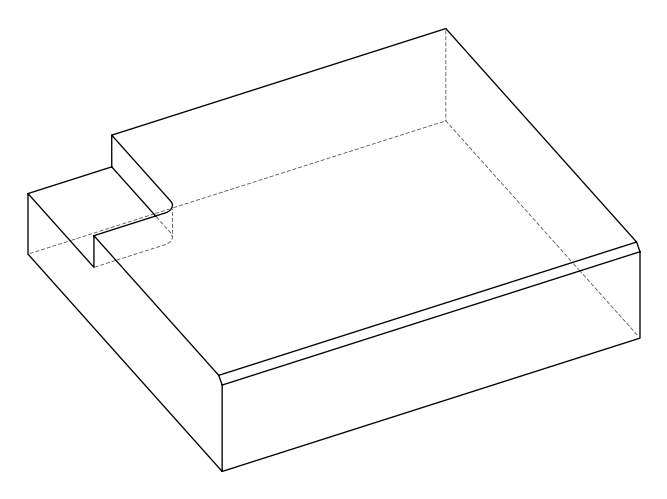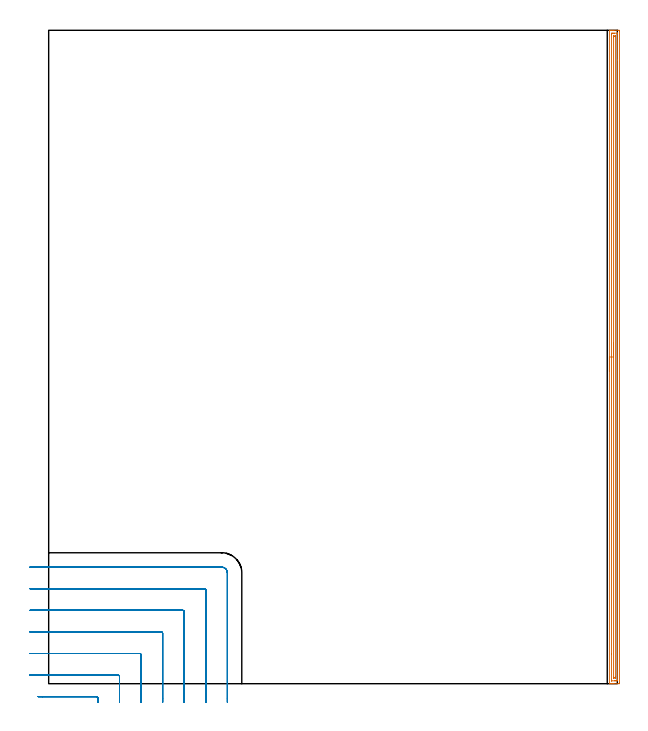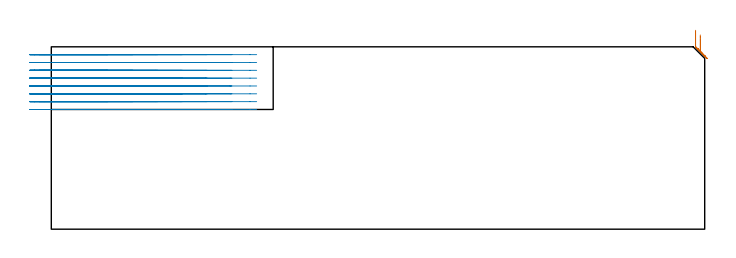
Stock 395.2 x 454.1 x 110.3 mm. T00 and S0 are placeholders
(PLAN: 2 operations, 1 tool changes, 28.4 min)
(1 AREA_MILL | FG_CHAMFER_SURFACE | UGT0205_001 | 11.08 min | 11125 mm3)
(2 MILL_CORNER_NOTCH_RECTANGULAR | CORNER_NOTCH_RECTANGULAR | UGT0201_094 | Follow Part, ap 5, ae 75% | 17.27 min | 461273 mm3)
(TOOL UGT0205_001 | Chamfer Mill 20 x 3 x 45 deg. | D20 FL50 Z2)
(TOOL UGT0201_094 | End mill 20 mm | D20 FL38 Z4)
(OP 1 AREA_MILL)
G17 G21 G94 G90
T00 M6
G54
G17 G0 G90 X389.7 Y217.05 S1061 M3
G43 Z120.3 H0
G94 G1 Y217.088 Z119.428 F250.
Y217.202 Z118.563
Y217.391 Z117.712
Y217.653 Z116.88
Y217.987 Z116.074
Y218.39 Z115.3
Y218.859 Z114.564
Y219.39 Z113.872
Y219.979 Z113.229
Y220.622 Z112.64
Y221.314 Z112.108
Y222.05 Z111.64
Y222.824 Z111.237
Y223.63 Z110.903
Y224.462 Z110.641
Y225.314 Z110.452
Y226.178 Z110.338
Y227.05 Z110.3
Y453.93
X389.706 Y454.09 Z110.293
X390.021 Y454.1 Z109.978
X390.333 Z109.666
X391.002 Z108.993
X392.215 Z107.782
X392.76 Z107.234
X396.005 Z103.992
X396.278 Y454.097 Z103.719
X396.692 Y454.09 Z103.305
X396.696 Y453.909 Z103.302
X396.699 Y453.484 Z103.301
Y0.616
X396.696 Y0.192 Z103.302
X396.692 Y0.01 Z103.305
X396.278 Y0. Z103.719
X392.76 Z107.234
X392.215 Z107.782
X391.881 Z108.115
X391.336 Z108.66
X391.002 Z108.993
X390.02 Z109.979
X389.706 Y0.01 Z110.293
X389.7 Y0.17 Z110.3
Y227.05
X391.114 Z108.886
X391.115 Y451.582 Z108.885
X391.116 Y451.697 Z108.884
X391.121 Y452.077 Z108.879
X391.491 Y452.093 Z108.509
X391.881 Y452.098 Z108.119
X392.364 Y452.1 Z107.636
X393.243 Z106.757
X395.002 Z104.998
X395.202 Y452.098 Z104.798
X395.233 Y452.096 Z104.767
X395.265 Y452.09 Z104.735
X395.279 Y452.084 Z104.721
X395.28 Y452.06 Z104.72
X395.285 Y451.813 Z104.715
X395.286 Y433.438 Z104.714
X395.285 Y2.518 Z104.715
X395.284 Y2.403 Z104.716
X395.279 Y2.023 Z104.721
X394.909 Y2.007 Z105.091
X394.519 Y2.003 Z105.481
X394.036 Y2. Z105.964
X393.157 Z106.843
X391.398 Z108.602
X391.198 Y2.002 Z108.802
X391.167 Y2.004 Z108.833
X391.135 Y2.01 Z108.865
X391.121 Y2.016 Z108.879
X391.12 Y2.04 Z108.88
X391.115 Y2.287 Z108.885
X391.114 Y20.671 Z108.886
Y227.05
X392.528 Z107.472
X392.529 Y449.253 Z107.471
X392.531 Y449.911 Z107.469
X392.533 Y450.028 Z107.467
X392.535 Y450.079 Z107.465
X392.582 Y450.092 Z107.418
X392.76 Y450.096 Z107.24
X393.454 Y450.099 Z106.546
X393.64 Y450.096 Z106.36
X393.825 Y450.09 Z106.175
X393.865 Y450.085 Z106.135
X393.868 Y450.051 Z106.132
X393.87 Y449.989 Z106.13
X393.871 Y449.911 Z106.129
X393.872 Y449.675 Z106.128
X393.871 Y4.847 Z106.129
X393.869 Y4.189 Z106.131
X393.867 Y4.072 Z106.133
X393.865 Y4.021 Z106.135
X393.818 Y4.008 Z106.182
X393.64 Y4.004 Z106.36
X392.946 Y4.001 Z107.054
X392.76 Y4.004 Z107.24
X392.575 Y4.01 Z107.425
X392.535 Y4.015 Z107.465
X392.532 Y4.049 Z107.468
X392.53 Y4.111 Z107.47
X392.529 Y4.189 Z107.471
X392.528 Y4.425 Z107.472
Y227.05
Y227.922 Z107.51
Y228.787 Z107.623
Y229.638 Z107.812
Y230.47 Z108.075
Y231.276 Z108.408
Y232.05 Z108.811
Y232.786 Z109.28
Y233.478 Z109.811
Y234.121 Z110.4
Y234.71 Z111.044
Y235.242 Z111.736
Y235.71 Z112.472
Y236.113 Z113.245
Y236.447 Z114.051
Y236.709 Z114.883
Y236.898 Z115.735
Y237.012 Z116.6
Y237.05 Z117.472
G0 Z120.3
M5
M2
(OP 2 MILL_CORNER_NOTCH_RECTANGULAR)
G17 G21 G94 G90
T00 M6
G54
G17 G0 G90 X34.2 Y-13. S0 M3
G43 Z120.3 H0
Z105.562
G94 G1 Y-10. F250.
G3 X33.207 Y-9. R1. F500.
G1 X-4.359
X-7.359 F250.
G0 Z120.3
X49.2 Y-13.
Z105.562
G1 Y-10.
Y5.007 F500.
G3 X48.207 Y6. R1.
G1 X-10.
X-13. F250.
G0 Z120.3
X64.2 Y-13.
Z105.562
G1 Y-10.
Y20.006 F500.
G3 X63.206 Y21. R1.
G1 X-10.
X-13. F250.
G0 Z120.3
X79.2 Y-13.
Z105.562
G1 Y-10.
Y35.006 F500.
G3 X78.206 Y36. R1.
G1 X-10.
X-13. F250.
G0 Z120.3
X94.2 Y-13.
Z105.562
G1 Y-10.
Y50.005 F500.
G3 X93.205 Y51. R1.
G1 X-10.
X-13. F250.
G0 Z120.3
X109.2 Y-13.
Z105.562
G1 Y-10.
Y65.005 F500.
G3 X108.205 Y66. R1.
G1 X-10.
X-13. F250.
G0 Z120.3
X124.2 Y-13.
Z105.562
G1 Y-10.
Y77. F500.
G3 X120.2 Y81. R4.
G1 X-10.
X-13. F250.
G0 Z120.3
X34.2 Y-13.
Z100.825
G1 Y-10.
G3 X33.207 Y-9. R1. F500.
G1 X-4.359
X-7.359 F250.
G0 Z120.3
X49.2 Y-13.
Z100.825
G1 Y-10.
Y5.007 F500.
G3 X48.207 Y6. R1.
G1 X-10.
X-13. F250.
G0 Z120.3
X64.2 Y-13.
Z100.825
G1 Y-10.
Y20.006 F500.
G3 X63.206 Y21. R1.
G1 X-10.
X-13. F250.
G0 Z120.3
X79.2 Y-13.
Z100.825
G1 Y-10.
Y35.006 F500.
G3 X78.206 Y36. R1.
G1 X-10.
X-13. F250.
G0 Z120.3
X94.2 Y-13.
Z100.825
G1 Y-10.
Y50.005 F500.
G3 X93.205 Y51. R1.
G1 X-10.
X-13. F250.
G0 Z120.3
X109.2 Y-13.
Z100.825
G1 Y-10.
Y65.005 F500.
G3 X108.205 Y66. R1.
G1 X-10.
X-13. F250.
G0 Z120.3
X124.2 Y-13.
Z100.825
G1 Y-10.
Y77. F500.
G3 X120.2 Y81. R4.
G1 X-10.
X-13. F250.
G0 Z120.3
X34.2 Y-13.
Z96.087
G1 Y-10.
G3 X33.207 Y-9. R1. F500.
G1 X-4.359
X-7.359 F250.
G0 Z120.3
X49.2 Y-13.
Z96.087
G1 Y-10.
Y5.007 F500.
G3 X48.207 Y6. R1.
G1 X-10.
X-13. F250.
G0 Z120.3
X64.2 Y-13.
Z96.087
G1 Y-10.
Y20.006 F500.
G3 X63.206 Y21. R1.
G1 X-10.
X-13. F250.
G0 Z120.3
X79.2 Y-13.
Z96.087
G1 Y-10.
Y35.006 F500.
G3 X78.206 Y36. R1.
G1 X-10.
X-13. F250.
G0 Z120.3
X94.2 Y-13.
Z96.087
G1 Y-10.
Y50.005 F500.
G3 X93.205 Y51. R1.
G1 X-10.
X-13. F250.
G0 Z120.3
X109.2 Y-13.
Z96.087
G1 Y-10.
Y65.005 F500.
G3 X108.205 Y66. R1.
G1 X-10.
X-13. F250.
G0 Z120.3
X124.2 Y-13.
Z96.087
G1 Y-10.
Y77. F500.
G3 X120.2 Y81. R4.
G1 X-10.
X-13. F250.
G0 Z120.3
X34.2 Y-13.
Z91.35
G1 Y-10.
G3 X33.207 Y-9. R1. F500.
G1 X-4.359
X-7.359 F250.
G0 Z120.3
X49.2 Y-13.
Z91.35
G1 Y-10.
Y5.007 F500.
G3 X48.207 Y6. R1.
G1 X-10.
X-13. F250.
G0 Z120.3
X64.2 Y-13.
Z91.35
G1 Y-10.
Y20.006 F500.
G3 X63.206 Y21. R1.
G1 X-10.
X-13. F250.
G0 Z120.3
X79.2 Y-13.
Z91.35
G1 Y-10.
Y35.006 F500.
G3 X78.206 Y36. R1.
G1 X-10.
X-13. F250.
G0 Z120.3
X94.2 Y-13.
Z91.35
G1 Y-10.
Y50.005 F500.
G3 X93.205 Y51. R1.
G1 X-10.
X-13. F250.
G0 Z120.3
X109.2 Y-13.
Z91.35
G1 Y-10.
Y65.005 F500.
G3 X108.205 Y66. R1.
G1 X-10.
X-13. F250.
G0 Z120.3
X124.2 Y-13.
Z91.35
G1 Y-10.
Y77. F500.
G3 X120.2 Y81. R4.
G1 X-10.
X-13. F250.
G0 Z120.3
X34.2 Y-13.
Z86.612
G1 Y-10.
G3 X33.207 Y-9. R1. F500.
G1 X-4.359
X-7.359 F250.
G0 Z120.3
X49.2 Y-13.
Z86.612
G1 Y-10.
Y5.007 F500.
G3 X48.207 Y6. R1.
G1 X-10.
X-13. F250.
G0 Z120.3
X64.2 Y-13.
Z86.612
G1 Y-10.
Y20.006 F500.
G3 X63.206 Y21. R1.
G1 X-10.
X-13. F250.
G0 Z120.3
X79.2 Y-13.
Z86.612
G1 Y-10.
Y35.006 F500.
G3 X78.206 Y36. R1.
G1 X-10.
X-13. F250.
G0 Z120.3
X94.2 Y-13.
Z86.612
G1 Y-10.
Y50.005 F500.
G3 X93.205 Y51. R1.
G1 X-10.
X-13. F250.
G0 Z120.3
X109.2 Y-13.
Z86.612
G1 Y-10.
Y65.005 F500.
G3 X108.205 Y66. R1.
G1 X-10.
X-13. F250.
G0 Z120.3
X124.2 Y-13.
Z86.612
G1 Y-10.
Y77. F500.
G3 X120.2 Y81. R4.
G1 X-10.
X-13. F250.
G0 Z120.3
X34.2 Y-13.
Z81.875
G1 Y-10.
G3 X33.207 Y-9. R1. F500.
G1 X-4.359
X-7.359 F250.
G0 Z120.3
X49.2 Y-13.
Z81.875
G1 Y-10.
Y5.007 F500.
G3 X48.207 Y6. R1.
G1 X-10.
X-13. F250.
G0 Z120.3
X64.2 Y-13.
Z81.875
G1 Y-10.
Y20.006 F500.
G3 X63.206 Y21. R1.
G1 X-10.
X-13. F250.
G0 Z120.3
X79.2 Y-13.
Z81.875
G1 Y-10.
Y35.006 F500.
G3 X78.206 Y36. R1.
G1 X-10.
X-13. F250.
G0 Z120.3
X94.2 Y-13.
Z81.875
G1 Y-10.
Y50.005 F500.
G3 X93.205 Y51. R1.
G1 X-10.
X-13. F250.
G0 Z120.3
X109.2 Y-13.
Z81.875
G1 Y-10.
Y65.005 F500.
G3 X108.205 Y66. R1.
G1 X-10.
X-13. F250.
G0 Z120.3
X124.2 Y-13.
Z81.875
G1 Y-10.
Y77. F500.
G3 X120.2 Y81. R4.
G1 X-10.
X-13. F250.
G0 Z120.3
X34.2 Y-13.
Z77.137
G1 Y-10.
G3 X33.207 Y-9. R1. F500.
G1 X-4.359
X-7.359 F250.
G0 Z120.3
X49.2 Y-13.
Z77.137
G1 Y-10.
Y5.007 F500.
G3 X48.207 Y6. R1.
G1 X-10.
X-13. F250.
G0 Z120.3
X64.2 Y-13.
Z77.137
G1 Y-10.
Y20.006 F500.
G3 X63.206 Y21. R1.
G1 X-10.
X-13. F250.
G0 Z120.3
X79.2 Y-13.
Z77.137
G1 Y-10.
Y35.006 F500.
G3 X78.206 Y36. R1.
G1 X-10.
X-13. F250.
G0 Z120.3
X94.2 Y-13.
Z77.137
G1 Y-10.
Y50.005 F500.
G3 X93.205 Y51. R1.
G1 X-10.
X-13. F250.
G0 Z120.3
X109.2 Y-13.
Z77.137
G1 Y-10.
Y65.005 F500.
G3 X108.205 Y66. R1.
G1 X-10.
X-13. F250.
G0 Z120.3
X124.2 Y-13.
Z77.137
G1 Y-10.
Y77. F500.
G3 X120.2 Y81. R4.
G1 X-10.
X-13. F250.
G0 Z120.3
X34.2 Y-13.
Z72.4
G1 Y-10.
G3 X33.207 Y-9. R1. F500.
G1 X-4.359
X-7.359 F250.
G0 Z120.3
X49.2 Y-13.
Z72.4
G1 Y-10.
Y5.007 F500.
G3 X48.207 Y6. R1.
G1 X-10.
X-13. F250.
G0 Z120.3
X64.2 Y-13.
Z72.4
G1 Y-10.
Y20.006 F500.
G3 X63.206 Y21. R1.
G1 X-10.
X-13. F250.
G0 Z120.3
X79.2 Y-13.
Z72.4
G1 Y-10.
Y35.006 F500.
G3 X78.206 Y36. R1.
G1 X-10.
X-13. F250.
G0 Z120.3
X94.2 Y-13.
Z72.4
G1 Y-10.
Y50.005 F500.
G3 X93.205 Y51. R1.
G1 X-10.
X-13. F250.
G0 Z120.3
X109.2 Y-13.
Z72.4
G1 Y-10.
Y65.005 F500.
G3 X108.205 Y66. R1.
G1 X-10.
X-13. F250.
G0 Z120.3
X124.2 Y-13.
Z72.4
G1 Y-10.
Y77. F500.
G3 X120.2 Y81. R4.
G1 X-10.
X-13. F250.
G0 Z120.3
M5
M2
